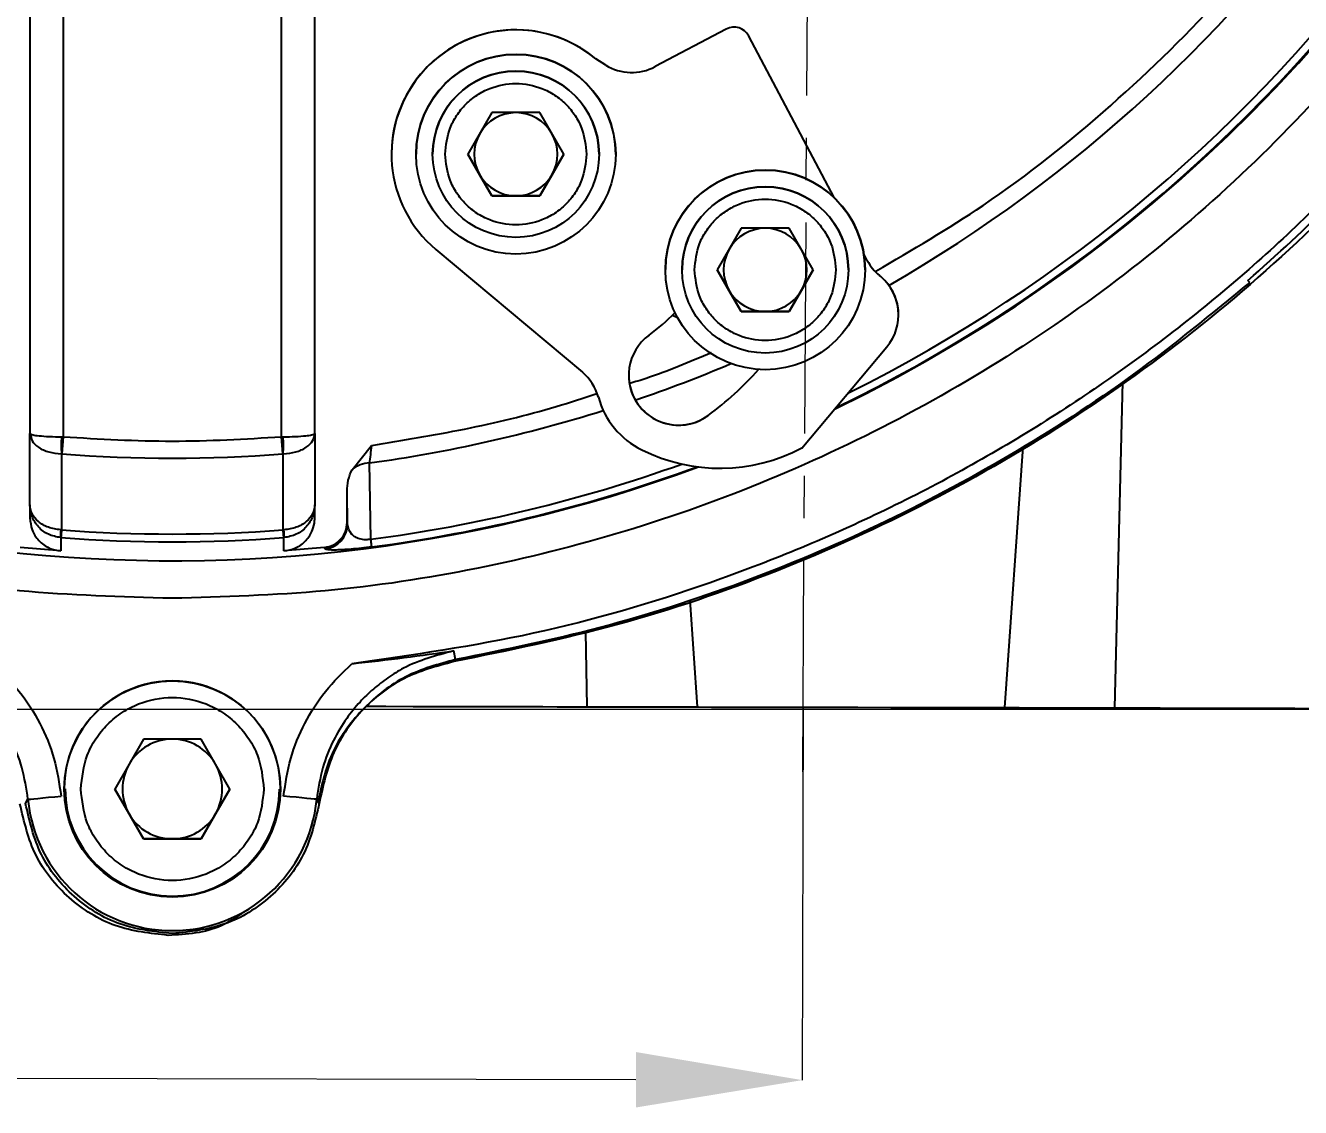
# Model space of a CAD drawing. Header units: millimetres. Extents: x 2126 to 3741, y 477 to 1658.
# Drawn here: x 2483.1 to 2559.7, y 1233 to 1298.1 of the extents above; entities that cross this region are included whole.
import ezdxf

# ---------------------------------------------------------------- set-up
doc = ezdxf.new("R2010")
doc.units = ezdxf.units.MM
doc.linetypes.add('CENTERX2', pattern=[20.32, 12.7, -2.54, 2.54, -2.54])
doc.layers.add('AM_5', color=3, linetype='Continuous', lineweight=25)
doc.styles.add('SLDTEXTSTYLE1', font='txt.shx', dxfattribs={"width": 0.7, "bigfont": 'gbcbig.shx'})
doc.dimstyles.new('SLDDIMSTYLE12$0', dxfattribs={"dimtxt": 12, "dimasz": 10, "dimexe": 0, "dimexo": 0.0625, "dimgap": 0.875, "dimtad": 1, "dimdec": 1, "dimlfac": 1.8, "dimrnd": 1e-09, "dimzin": 12, "dimdsep": 46, "dimtxsty": 'SLDTEXTSTYLE1', "dimcen": 0.09, "dimdle": 8.16, "dimclrd": 3, "dimclre": 3, "dimadec": 0, "dimazin": 3, "dimtfac": 1, "dimtdec": 1, "dimtofl": 0, "dimtmove": 0, "dimatfit": 3, "dimfxl": 0, "dimfrac": 2, "dimtolj": 1, "dimlwd": 5, "dimlwe": 5, "dimarcsym": 0})

# ---------------------------------------------------------------- blocks, each defined once
blk = doc.blocks.new('*D20')
at = {"layer": 'AM_5', "color": 3, "lineweight": 5, "transparency": 16777216}
blk.add_line((2548.033, 1555.7), (2264.196, 1555.7), dxfattribs=at)
at = {"layer": 'AM_5', "color": 3, "linetype": 'Continuous', "lineweight": 5, "transparency": 16777216}
for p, q in [((2264.196, 1545.7), (2264.196, 1266.959)), ((2595.101, 1256.959), (2264.196, 1256.959))]:
    blk.add_line(p, q, dxfattribs=at)
at = {"layer": 'AM_5', "color": 3, "transparency": 16777216}
for points in [[(2262.529, 1545.7), (2265.863, 1545.7), (2264.196, 1555.7)], [(2262.529, 1266.959), (2265.863, 1266.959), (2264.196, 1256.959)]]:
    blk.add_solid(points, dxfattribs=at)
at = {"layer": 'Defpoints', "color": 0, "transparency": 16777216}
for p in [(2548.096, 1555.7), (2264.196, 1256.959), (2595.163, 1256.959)]:
    blk.add_point(p, dxfattribs=at)
at = {"layer": 'AM_5', "color": 0, "transparency": 16777216, "insert": (2257.321, 1403.647), "char_height": 12, "attachment_point": 5, "rotation": 90, "style": 'SLDTEXTSTYLE1'}
blk.add_mtext('\\A1;350', dxfattribs=at)
blk = doc.blocks.new('*D11')
at = {"layer": 'AM_5', "color": 3, "linetype": 'Continuous', "lineweight": 5, "transparency": 16777216}
for p, q in [((2370.664, 1257.376), (2370.616, 1235.02)), ((2519.74, 1234.701), (2380.616, 1234.999))]:
    blk.add_line(p, q, dxfattribs=at)
at = {"layer": 'AM_5', "color": 3, "lineweight": 5, "transparency": 16777216}
blk.add_line((2529.787, 1257.036), (2529.74, 1234.68), dxfattribs=at)
at = {"layer": 'AM_5', "color": 3, "transparency": 16777216}
for points in [[(2380.62, 1236.665), (2380.612, 1233.332), (2370.616, 1235.02)], [(2519.743, 1236.368), (2519.736, 1233.034), (2529.74, 1234.68)]]:
    blk.add_solid(points, dxfattribs=at)
at = {"layer": 'Defpoints', "color": 0, "transparency": 16777216}
for p in [(2370.664, 1257.438), (2529.788, 1257.098), (2370.616, 1235.02)]:
    blk.add_point(p, dxfattribs=at)
at = {"layer": 'AM_5', "color": 0, "transparency": 16777216, "insert": (2449.975, 1241.725), "char_height": 12, "attachment_point": 5, "rotation": 359.87749, "style": 'SLDTEXTSTYLE1'}
blk.add_mtext('\\A1;160', dxfattribs=at)

msp = doc.modelspace()

# ---------------------------------------------------------------- linework, layer by layer
at = {"color": 1, "linetype": 'CENTERX2', "lineweight": 18}
msp.add_line((2529.764, 1253.223), (2531.608, 1555.735), dxfattribs=at)
at = {"color": 7, "linetype": 'Continuous', "lineweight": 25}
for p, q in [((2483.317, 1321.13), (2483.317, 1273.553)), ((2485.317, 1321.13), (2485.317, 1273.353)), ((2498.439, 1273.353), (2498.439, 1321.13)), ((2500.439, 1273.553), (2500.439, 1321.13)), ((2525.173, 1297.863), (2520.893, 1295.605)), ((2525.173, 1297.863), (2520.893, 1295.605)), ((2525.173, 1297.863), (2525.173, 1297.863)), ((2531.652, 1287.731), (2526.524, 1297.446)), ((2526.524, 1297.446), (2526.524, 1297.446)), ((2531.652, 1287.731), (2526.524, 1297.446)), ((2517.928, 1295.698), (2517.327, 1296.066)), ((2517.327, 1296.066), (2517.327, 1296.066)), ((2517.928, 1295.698), (2517.327, 1296.066)), ((2517.928, 1295.698), (2517.928, 1295.698)), ((2520.893, 1295.605), (2520.893, 1295.605)), ((2511.08, 1292.84), (2509.636, 1290.34)), ((2513.966, 1292.84), (2511.08, 1292.84)), ((2515.41, 1290.34), (2513.966, 1292.84)), ((2505.049, 1290.348), (2505.049, 1290.348)), ((2506.523, 1290.347), (2506.523, 1290.347)), ((2507.523, 1290.346), (2507.523, 1290.346)), ((2509.636, 1290.34), (2511.08, 1287.84)), ((2510.358, 1289.09), (2509.636, 1290.34)), ((2513.966, 1287.84), (2515.41, 1290.34)), ((2515.41, 1290.34), (2514.688, 1289.09)), ((2517.523, 1290.335), (2517.523, 1290.335)), ((2518.523, 1290.334), (2518.523, 1290.334)), ((2511.08, 1287.84), (2510.358, 1289.09)), ((2514.688, 1289.09), (2513.966, 1287.84)), ((2511.08, 1287.84), (2513.966, 1287.84)), ((2511.08, 1287.84), (2511.08, 1287.84)), ((2512.523, 1287.84), (2511.08, 1287.84)), ((2513.966, 1287.84), (2512.523, 1287.84)), ((2513.966, 1287.84), (2513.966, 1287.84)), ((2526.068, 1285.888), (2524.625, 1283.388)), ((2528.955, 1285.888), (2526.068, 1285.888)), ((2530.398, 1283.388), (2528.955, 1285.888)), ((2507.719, 1284.615), (2516.521, 1277.229)), ((2533.648, 1283.948), (2533.433, 1284.357)), ((2533.648, 1283.948), (2533.433, 1284.357)), ((2533.648, 1283.948), (2533.648, 1283.948)), ((2521.511, 1283.395), (2521.511, 1283.395)), ((2522.511, 1283.394), (2522.511, 1283.394)), ((2524.625, 1283.388), (2526.068, 1280.888)), ((2525.346, 1282.138), (2524.625, 1283.388)), ((2528.955, 1280.888), (2530.398, 1283.388)), ((2530.398, 1283.388), (2529.676, 1282.138)), ((2532.511, 1283.383), (2532.511, 1283.383)), ((2533.511, 1283.382), (2533.511, 1283.382)), ((2534.451, 1282.985), (2534.373, 1283.051)), ((2534.373, 1283.051), (2534.373, 1283.051)), ((2534.451, 1282.985), (2534.373, 1283.051)), ((2534.451, 1282.985), (2534.451, 1282.985)), ((2526.068, 1280.888), (2525.346, 1282.138)), ((2529.676, 1282.138), (2528.955, 1280.888)), ((2556.632, 1282.635), (2556.521, 1282.746)), ((2521.939, 1280.667), (2522.237, 1280.529)), ((2526.068, 1280.888), (2528.955, 1280.888)), ((2526.068, 1280.888), (2526.068, 1280.888)), ((2527.511, 1280.888), (2526.068, 1280.888)), ((2528.955, 1280.888), (2527.511, 1280.888)), ((2528.955, 1280.888), (2528.955, 1280.888)), ((2535.523, 1280.684), (2535.523, 1280.684)), ((2529.721, 1272.68), (2534.821, 1278.758)), ((2548.984, 1276.659), (2548.512, 1257.058)), ((2524.085, 1274.637), (2524.085, 1274.637)), ((2483.317, 1273.553), (2483.372, 1273.507)), ((2483.317, 1273.553), (2483.384, 1273.331)), ((2483.317, 1269.273), (2483.317, 1273.553)), ((2485.209, 1273.354), (2485.317, 1273.353)), ((2485.317, 1273.353), (2485.237, 1272.323)), ((2498.439, 1273.353), (2498.546, 1273.354)), ((2498.519, 1272.323), (2498.439, 1273.353)), ((2500.439, 1273.553), (2500.439, 1269.273)), ((2502.678, 1271.374), (2503.852, 1272.84)), ((2485.237, 1272.323), (2485.209, 1272.325)), ((2485.209, 1272.325), (2485.215, 1267.755)), ((2498.546, 1272.325), (2498.519, 1272.323)), ((2498.541, 1267.755), (2498.546, 1272.325)), ((2541.914, 1257.072), (2543.015, 1272.751)), ((2503.806, 1267.193), (2503.725, 1271.78)), ((2502.41, 1268.103), (2502.378, 1270.067)), ((2502.378, 1268.197), (2502.378, 1270.067)), ((2483.317, 1269.273), (2483.317, 1268.488)), ((2500.439, 1268.488), (2500.439, 1269.273)), ((2485.215, 1267.755), (2485.169, 1267.758)), ((2498.587, 1267.758), (2498.541, 1267.755)), ((2485.17, 1266.49), (2482.726, 1266.704)), ((2485.169, 1267.292), (2485.18, 1267.291)), ((2485.169, 1267.292), (2485.17, 1266.49)), ((2498.575, 1267.291), (2498.587, 1267.292)), ((2498.586, 1266.49), (2498.587, 1267.292)), ((2501.029, 1266.704), (2498.586, 1266.49)), ((2501.061, 1266.612), (2501.029, 1266.704)), ((2522.99, 1263.534), (2523.414, 1257.112)), ((2516.815, 1257.126), (2516.726, 1261.636)), ((2508.906, 1259.965), (2508.787, 1260.481)), ((2490.145, 1255.179), (2488.413, 1252.179)), ((2493.61, 1255.179), (2490.145, 1255.179)), ((2495.342, 1252.179), (2493.61, 1255.179)), ((2485.378, 1252.186), (2485.378, 1252.186)), ((2488.413, 1252.179), (2490.145, 1249.179)), ((2489.279, 1250.679), (2488.413, 1252.179)), ((2493.61, 1249.179), (2495.342, 1252.179)), ((2495.342, 1252.179), (2494.476, 1250.679)), ((2498.377, 1252.172), (2498.377, 1252.172)), ((2483.052, 1251.314), (2483.201, 1251.564)), ((2500.704, 1251.314), (2500.554, 1251.564)), ((2490.145, 1249.179), (2489.279, 1250.679)), ((2494.476, 1250.679), (2493.61, 1249.179)), ((2490.145, 1249.179), (2493.61, 1249.179)), ((2490.145, 1249.179), (2490.145, 1249.179)), ((2491.877, 1249.179), (2490.145, 1249.179)), ((2493.61, 1249.179), (2491.877, 1249.179)), ((2493.61, 1249.179), (2493.61, 1249.179))]:
    msp.add_line(p, q, dxfattribs=at)
at = {"color": 7, "linetype": 'Continuous', "lineweight": 25, "flags": 128}
for points in [[(2485.215, 1267.755), (2485.208, 1267.657), (2485.201, 1267.569), (2485.195, 1267.492), (2485.19, 1267.426), (2485.187, 1267.373), (2485.184, 1267.333), (2485.181, 1267.305), (2485.18, 1267.291)], [(2498.575, 1267.291), (2498.574, 1267.305), (2498.572, 1267.333), (2498.569, 1267.373), (2498.565, 1267.426), (2498.561, 1267.492), (2498.555, 1267.569), (2498.548, 1267.657), (2498.541, 1267.755)], [(2502.41, 1268.103), (2502.392, 1268.155), (2502.378, 1268.197)], [(2503.867, 1266.731), (2503.866, 1266.746), (2503.862, 1266.773), (2503.857, 1266.813), (2503.85, 1266.866), (2503.841, 1266.931), (2503.831, 1267.008), (2503.819, 1267.095), (2503.806, 1267.193)], [(2503.518, 1257.154), (2504.707, 1257.152), (2506.348, 1257.148), (2508.03, 1257.145), (2509.681, 1257.141), (2511.227, 1257.138), (2512.599, 1257.135)], [(2512.599, 1257.135), (2513.341, 1257.133), (2514.145, 1257.132), (2515.001, 1257.13), (2515.897, 1257.128), (2516.821, 1257.126), (2517.76, 1257.124), (2518.701, 1257.122), (2519.63, 1257.12)], [(2519.63, 1257.12), (2520.4, 1257.118), (2521.172, 1257.117), (2521.946, 1257.115), (2522.722, 1257.113), (2523.499, 1257.112), (2524.279, 1257.11), (2525.059, 1257.108), (2525.841, 1257.107)], [(2525.841, 1257.107), (2527.378, 1257.103), (2529.15, 1257.1), (2531.079, 1257.096), (2533.077, 1257.091), (2535.057, 1257.087), (2536.931, 1257.083), (2538.616, 1257.079), (2540.035, 1257.076), (2541.128, 1257.074), (2541.844, 1257.073)], [(2541.844, 1257.073), (2542.238, 1257.072), (2542.777, 1257.071), (2543.45, 1257.069), (2544.248, 1257.067), (2545.159, 1257.066), (2546.168, 1257.063), (2547.26, 1257.061), (2548.418, 1257.059)], [(2548.418, 1257.059), (2551.254, 1257.052), (2554.024, 1257.047), (2556.721, 1257.041), (2559.333, 1257.035), (2561.853, 1257.03), (2564.27, 1257.025), (2566.578, 1257.02), (2568.767, 1257.015)], [(2483.201, 1251.564), (2483.245, 1251.568), (2483.363, 1251.579), (2483.549, 1251.596), (2483.797, 1251.62), (2484.097, 1251.648), (2484.438, 1251.681), (2484.808, 1251.716), (2485.192, 1251.752)], [(2500.554, 1251.564), (2500.51, 1251.568), (2500.393, 1251.579), (2500.207, 1251.596), (2499.959, 1251.62), (2499.659, 1251.648), (2499.318, 1251.681), (2498.948, 1251.716), (2498.564, 1251.752)]]:
    msp.add_lwpolyline(points, dxfattribs=at)
at = {"color": 7, "linetype": 'Continuous', "lineweight": 25}
for centre, radius in [((2512.523, 1290.34), 6), ((2512.523, 1290.34), 5), ((2527.511, 1283.388), 6), ((2527.511, 1283.388), 5), ((2491.877, 1252.179), 6.5)]:
    msp.add_circle(centre, radius, dxfattribs=at)
for centre, radius, start, end in [((2491.878, 1357.383), 91.48, 295.79271, 180), ((2491.878, 1357.383), 91.48, 180, 290.22656), ((2491.878, 1357.383), 91.441, 295.84596, 351.20762), ((2491.878, 1357.383), 90.976, 296.50811, 351.20762), ((2491.878, 1357.383), 86.42, 299.88973, 350.7957), ((2512.523, 1290.34), 7.474, 50, 230), ((2512.523, 1290.34), 7.474, 50, 179.93876), ((2525.64, 1296.979), 1, 27.82515, 117.82515), ((2525.64, 1296.979), 1, 27.82515, 117.82515), ((2512.523, 1290.34), 6, 359.93876, 179.87751), ((2512.523, 1290.34), 5, 359.99969, 179.93876), ((2519.493, 1298.258), 3, 238.5537, 297.82515), ((2519.493, 1298.258), 3, 238.5537, 297.82515), ((2512.523, 1290.34), 2.5, 89.99969, 149.99969), ((2512.523, 1290.34), 2.5, 29.99969, 89.99969), ((2512.523, 1290.34), 2.5, 149.99969, 209.99969), ((2512.523, 1290.34), 2.5, 329.99969, 29.99969), ((2512.523, 1290.34), 2.5, 209.99969, 269.99969), ((2512.523, 1290.34), 2.5, 269.99969, 329.99969), ((2527.511, 1283.388), 6, 359.93876, 179.87751), ((2527.511, 1283.388), 5, 359.99969, 179.93876), ((2527.511, 1283.388), 2.5, 89.99969, 149.99969), ((2527.511, 1283.388), 2.5, 29.99969, 89.99969), ((2527.511, 1283.388), 2.5, 149.99969, 209.99969), ((2527.511, 1283.388), 2.5, 329.99969, 29.99969), ((2536.301, 1285.349), 3, 207.82515, 230), ((2536.301, 1285.349), 3, 207.82515, 230), ((2532.523, 1280.687), 3, 320, 50), ((2532.523, 1280.687), 3, 359.93876, 50), ((2527.511, 1283.388), 2.5, 209.99969, 269.99969), ((2527.511, 1283.388), 2.5, 269.99969, 329.99969), ((2512.523, 1290.34), 13.5, 306.36279, 315.13033), ((2522.306, 1277.053), 3, 126.36279, 306.36279), ((2491.878, 1357.383), 86.42, 288.78105, 292.86186), ((2514.592, 1274.931), 3, 15.38287, 50), ((2522.306, 1277.053), 3, 179.93876, 306.36279), ((2512.523, 1290.34), 19.5, 306.36279, 318.43109), ((2512.523, 1290.34), 19.5, 306.36279, 318.43104), ((2522.306, 1277.053), 5, 195.38287, 243.70737), ((2491.878, 1357.383), 86.42, 277.87924, 287.43853), ((2506.545, 1272.839), 21.341, 178.61808, 181.38192), ((2477.211, 1272.839), 21.341, 358.61808, 1.3819), ((2491.878, 1357.383), 85.319, 265.53552, 274.46448), ((2524.799, 1282.049), 10.583, 243.58851, 297.71587), ((2503.808, 1270.01), 1.772, 92.70609, 129.6354), ((2491.878, 1357.383), 90.976, 277.53416, 289.67251), ((2491.878, 1357.383), 91.441, 277.53416, 290.18053), ((2487.878, 1267.525), 2.719, 175.08834, 184.91166), ((2491.878, 1357.383), 89.875, 265.74841, 274.25159), ((2495.878, 1267.525), 2.719, 355.08834, 4.91166), ((2500.91, 1268.105), 1.5, 275.78841, 359.91128), ((2491.878, 1357.383), 90.341, 265.74841, 274.25159), ((2491.877, 1252.179), 6.5, 359.93876, 180), ((2491.877, 1252.179), 3, 90, 150), ((2491.877, 1252.179), 3, 30, 90), ((2491.877, 1252.179), 3, 150, 210), ((2491.877, 1252.179), 3, 330, 30), ((2491.877, 1252.179), 6.44, 179.93876, 359.93876), ((2491.878, 1252.384), 8.715, 185.40246, 354.59754), ((2491.877, 1252.179), 3, 210, 270), ((2491.877, 1252.179), 3, 270, 330)]:
    msp.add_arc(centre, radius, start, end, dxfattribs=at)
for points in [[(2491.878, 1263.644), (2488.81, 1263.731), (2482.675, 1263.905), (2473.561, 1265.308), (2464.623, 1267.533), (2455.947, 1270.641), (2447.618, 1274.579), (2439.715, 1279.317), (2432.314, 1284.805), (2425.487, 1290.993), (2419.299, 1297.82), (2413.81, 1305.221), (2409.073, 1313.124), (2405.135, 1321.454), (2402.027, 1330.129), (2399.802, 1339.067), (2398.399, 1348.181), (2398.224, 1354.317), (2398.137, 1357.384)], [(2585.618, 1357.384), (2585.531, 1354.317), (2585.357, 1348.181), (2583.954, 1339.067), (2581.729, 1330.129), (2578.621, 1321.454), (2574.683, 1313.124), (2569.946, 1305.221), (2564.457, 1297.82), (2558.269, 1290.993), (2551.442, 1284.805), (2544.041, 1279.317), (2536.138, 1274.579), (2527.809, 1270.641), (2519.133, 1267.533), (2510.195, 1265.308), (2501.081, 1263.905), (2494.946, 1263.731), (2491.878, 1263.644)], [(2589.552, 1346.595), (2589.028, 1342.943), (2587.979, 1335.64), (2584.86, 1324.997), (2580.652, 1314.754), (2575.297, 1305.053), (2568.892, 1296.014), (2561.511, 1287.752), (2553.248, 1280.37), (2544.209, 1273.966), (2534.508, 1268.61), (2524.265, 1264.402), (2513.622, 1261.283), (2506.319, 1260.235), (2502.667, 1259.711)], [(2589.349, 1340.052), (2588.663, 1336.758), (2587.29, 1330.169), (2583.969, 1320.617), (2579.765, 1311.434), (2574.63, 1302.731), (2568.64, 1294.594), (2561.853, 1287.11), (2554.339, 1280.354), (2546.177, 1274.4), (2537.452, 1269.301), (2528.251, 1265.137), (2518.685, 1261.857), (2512.09, 1260.512), (2508.793, 1259.84)], [(2556.521, 1282.746), (2558.276, 1284.323), (2561.787, 1287.475), (2564.939, 1290.986), (2566.516, 1292.742)], [(2556.632, 1282.635), (2554.335, 1280.748), (2549.742, 1276.973), (2542.242, 1272.128), (2534.371, 1267.928), (2526.142, 1264.481), (2517.647, 1261.728), (2511.82, 1260.552), (2508.906, 1259.965)], [(2485.317, 1273.353), (2487.504, 1273.224), (2491.878, 1272.968), (2496.252, 1273.224), (2498.439, 1273.353)], [(2491.634, 1243.384), (2490.549, 1243.501), (2488.377, 1243.734), (2485.565, 1245.518), (2483.458, 1248.096), (2482.967, 1250.223), (2482.721, 1251.287)], [(2491.878, 1243.494), (2490.803, 1243.607), (2488.652, 1243.834), (2485.866, 1245.598), (2483.779, 1248.152), (2483.294, 1250.26), (2483.052, 1251.314)], [(2500.704, 1251.314), (2500.461, 1250.26), (2499.977, 1248.152), (2497.89, 1245.598), (2495.104, 1243.834), (2492.953, 1243.607), (2491.878, 1243.494)]]:
    msp.add_open_spline(points, degree=3, dxfattribs=at)
for points, knots in [([(2534.162, 1283.312), (2536.341, 1284.586), (2541.325, 1287.5), (2548.39, 1293.154), (2555.354, 1299.986), (2561.473, 1307.596), (2566.697, 1315.844), (2570.924, 1324.639), (2574.202, 1333.847), (2575.476, 1340.222), (2576.114, 1343.409)], [0, 0, 0, 0, 0.099849, 0.228442, 0.357035, 0.485628, 0.614221, 0.742814, 0.871407, 1, 1, 1, 1]), ([(2508.273, 1290.34), (2508.33, 1290.875), (2508.417, 1291.697), (2508.947, 1292.687), (2509.496, 1293.367), (2510.177, 1293.919), (2511.166, 1294.432), (2512.523, 1294.693), (2513.88, 1294.432), (2514.87, 1293.919), (2515.55, 1293.367), (2516.099, 1292.687), (2516.629, 1291.697), (2516.716, 1290.875), (2516.773, 1290.34)], [0, 0, 0, 0, 0.119728, 0.18418, 0.25, 0.31582, 0.380272, 0.5, 0.619728, 0.68418, 0.75, 0.81582, 0.880272, 1, 1, 1, 1]), ([(2516.773, 1290.34), (2516.716, 1289.806), (2516.629, 1288.983), (2516.099, 1287.994), (2515.55, 1287.314), (2514.87, 1286.762), (2513.88, 1286.248), (2512.523, 1285.988), (2511.166, 1286.248), (2510.177, 1286.762), (2509.496, 1287.314), (2508.947, 1287.994), (2508.417, 1288.983), (2508.33, 1289.806), (2508.273, 1290.34)], [0, 0, 0, 0, 0.119728, 0.18418, 0.25, 0.31582, 0.380272, 0.5, 0.619728, 0.68418, 0.75, 0.81582, 0.880272, 1, 1, 1, 1]), ([(2523.261, 1283.388), (2523.318, 1283.923), (2523.405, 1284.745), (2523.935, 1285.735), (2524.484, 1286.415), (2525.165, 1286.967), (2526.154, 1287.48), (2527.511, 1287.741), (2528.868, 1287.48), (2529.858, 1286.967), (2530.539, 1286.415), (2531.087, 1285.735), (2531.617, 1284.745), (2531.705, 1283.923), (2531.761, 1283.388)], [0, 0, 0, 0, 0.119728, 0.18418, 0.25, 0.31582, 0.380272, 0.5, 0.619728, 0.68418, 0.75, 0.81582, 0.880272, 1, 1, 1, 1]), ([(2531.761, 1283.388), (2531.705, 1282.854), (2531.617, 1282.031), (2531.087, 1281.042), (2530.539, 1280.362), (2529.858, 1279.81), (2528.868, 1279.296), (2527.511, 1279.036), (2526.154, 1279.296), (2525.165, 1279.81), (2524.484, 1280.362), (2523.935, 1281.042), (2523.405, 1282.031), (2523.318, 1282.854), (2523.261, 1283.388)], [0, 0, 0, 0, 0.119728, 0.18418, 0.25, 0.31582, 0.380272, 0.5, 0.619728, 0.68418, 0.75, 0.81582, 0.880272, 1, 1, 1, 1]), ([(2519.367, 1276.572), (2519.699, 1276.675), (2521.372, 1277.193), (2522.987, 1277.875), (2524.281, 1278.422)], [0, 0, 0, 0, 0.198366, 1, 1, 1, 1]), ([(2503.852, 1272.84), (2505.719, 1273.145), (2509.452, 1273.755), (2513.973, 1274.831), (2516.585, 1275.683), (2517.399, 1275.948)], [0, 0, 0, 0, 0.4077377, 0.8154754, 1, 1, 1, 1]), ([(2483.372, 1273.507), (2483.412, 1273.494), (2483.513, 1273.461), (2483.868, 1273.409), (2484.462, 1273.366), (2484.965, 1273.358), (2485.209, 1273.354)], [0, 0, 0, 0, 0.160391, 0.409006, 0.713334, 1, 1, 1, 1]), ([(2483.384, 1273.331), (2483.4, 1273.256), (2483.449, 1273.029), (2483.82, 1272.703), (2484.434, 1272.405), (2484.949, 1272.351), (2485.209, 1272.325)], [0, 0, 0, 0, 0.138516, 0.419018, 0.706474, 1, 1, 1, 1]), ([(2498.546, 1273.354), (2498.79, 1273.358), (2499.293, 1273.366), (2499.891, 1273.409), (2500.235, 1273.461), (2500.408, 1273.508), (2500.428, 1273.537), (2500.439, 1273.553)], [0, 0, 0, 0, 0.2420737, 0.4990881, 0.7090215, 0.8444749, 1, 1, 1, 1]), ([(2498.546, 1272.325), (2498.806, 1272.352), (2499.32, 1272.405), (2499.942, 1272.701), (2500.359, 1273.097), (2500.413, 1273.402), (2500.439, 1273.553)], [0, 0, 0, 0, 0.257797, 0.5102609, 0.7566206, 1, 1, 1, 1]), ([(2503.852, 1272.84), (2503.826, 1272.643), (2503.775, 1272.252), (2503.741, 1271.937), (2503.725, 1271.78)], [0, 0, 0, 0, 0.502434, 1, 1, 1, 1]), ([(2502.378, 1270.067), (2502.389, 1270.294), (2502.412, 1270.748), (2502.59, 1271.166), (2502.678, 1271.374)], [0, 0, 0, 0, 0.501105, 1, 1, 1, 1]), ([(2485.169, 1267.758), (2484.913, 1267.794), (2484.408, 1267.867), (2483.801, 1268.233), (2483.394, 1268.718), (2483.343, 1269.089), (2483.317, 1269.273)], [0, 0, 0, 0, 0.257822, 0.510246, 0.756601, 1, 1, 1, 1]), ([(2485.169, 1267.292), (2484.913, 1267.34), (2484.408, 1267.435), (2483.801, 1267.914), (2483.394, 1268.548), (2483.343, 1269.032), (2483.317, 1269.273)], [0, 0, 0, 0, 0.257822, 0.510246, 0.756601, 1, 1, 1, 1]), ([(2500.439, 1269.273), (2500.413, 1269.089), (2500.362, 1268.718), (2499.955, 1268.233), (2499.348, 1267.867), (2498.843, 1267.794), (2498.587, 1267.758)], [0, 0, 0, 0, 0.243399, 0.489754, 0.742178, 1, 1, 1, 1]), ([(2500.439, 1269.273), (2500.413, 1269.032), (2500.362, 1268.548), (2499.955, 1267.914), (2499.348, 1267.435), (2498.843, 1267.34), (2498.587, 1267.292)], [0, 0, 0, 0, 0.243399, 0.489754, 0.742178, 1, 1, 1, 1]), ([(2483.317, 1268.488), (2483.344, 1268.237), (2483.399, 1267.737), (2483.827, 1267.086), (2484.439, 1266.622), (2484.934, 1266.533), (2485.17, 1266.49)], [0, 0, 0, 0, 0.250413, 0.500189, 0.760934, 1, 1, 1, 1]), ([(2498.586, 1266.49), (2498.822, 1266.533), (2499.316, 1266.622), (2499.934, 1267.087), (2500.311, 1267.687), (2500.43, 1268.179), (2500.437, 1268.428), (2500.439, 1268.488)], [0, 0, 0, 0, 0.239019, 0.499755, 0.749419, 0.939689, 1, 1, 1, 1]), ([(2501.029, 1266.704), (2501.211, 1266.742), (2501.573, 1266.819), (2502.014, 1267.17), (2502.319, 1267.645), (2502.358, 1268.013), (2502.378, 1268.197)], [0, 0, 0, 0, 0.250514, 0.50007, 0.74999, 1, 1, 1, 1]), ([(2503.806, 1267.193), (2503.736, 1267.182), (2503.593, 1267.16), (2503.39, 1267.164), (2503.209, 1267.191), (2503.043, 1267.239), (2502.949, 1267.283), (2502.902, 1267.309), (2502.896, 1267.313), (2502.872, 1267.326), (2502.783, 1267.381), (2502.505, 1267.62), (2502.452, 1267.889), (2502.41, 1268.103)], [0, 0, 0, 0, 0.058872, 0.118076, 0.181704, 0.251258, 0.33051, 0.330822, 0.333623, 0.341737, 0.373322, 0.501634, 1, 1, 1, 1]), ([(2503.867, 1266.731), (2503.654, 1266.705), (2503.213, 1266.65), (2502.623, 1266.596), (2502.111, 1266.56), (2501.598, 1266.541), (2501.163, 1266.551), (2501.096, 1266.591), (2501.061, 1266.612)], [0, 0, 0, 0, 0.1205845, 0.248868, 0.3727771, 0.5012581, 0.7408272, 1, 1, 1, 1]), ([(2483.201, 1251.564), (2483.105, 1252.205), (2482.92, 1253.428), (2482.318, 1254.907), (2481.703, 1255.996), (2481.161, 1256.762), (2480.066, 1258.05), (2478.108, 1259.63), (2476.001, 1260.201), (2474.969, 1260.481)], [0, 0, 0, 0, 0.149059, 0.284486, 0.365253, 0.437407, 0.500452, 0.755467, 1, 1, 1, 1]), ([(2508.787, 1260.481), (2507.753, 1260.206), (2506.36, 1259.836), (2504.825, 1258.881), (2503.945, 1258.202), (2503.106, 1257.387), (2502.28, 1256.369), (2501.498, 1255.057), (2500.836, 1253.428), (2500.651, 1252.205), (2500.554, 1251.564)], [0, 0, 0, 0, 0.24429, 0.329036, 0.41449, 0.500125, 0.597992, 0.71577, 0.851072, 1, 1, 1, 1]), ([(2508.793, 1259.84), (2507.764, 1259.562), (2505.705, 1259.007), (2503.165, 1257), (2501.306, 1254.425), (2500.854, 1252.407), (2500.635, 1251.429)], [0, 0, 0, 0, 0.253769, 0.507538, 0.761308, 1, 1, 1, 1]), ([(2508.906, 1259.965), (2507.874, 1259.683), (2505.812, 1259.122), (2503.268, 1257.103), (2501.386, 1254.454), (2500.931, 1252.361), (2500.704, 1251.314)], [0, 0, 0, 0, 0.250047, 0.499449, 0.749396, 1, 1, 1, 1]), ([(2502.667, 1259.711), (2503.735, 1259.831), (2505.882, 1260.072), (2507.815, 1260.344), (2508.787, 1260.481)], [0, 0, 0, 0, 0.497557, 1, 1, 1, 1]), ([(2481.088, 1259.711), (2481.641, 1259.177), (2482.743, 1258.112), (2483.962, 1256.155), (2484.849, 1254.027), (2485.077, 1252.512), (2485.192, 1251.752)], [0, 0, 0, 0, 0.250755, 0.499989, 0.749233, 1, 1, 1, 1]), ([(2498.564, 1251.752), (2498.678, 1252.512), (2498.907, 1254.027), (2499.794, 1256.155), (2501.013, 1258.112), (2502.115, 1259.177), (2502.667, 1259.711)], [0, 0, 0, 0, 0.250767, 0.500011, 0.749245, 1, 1, 1, 1]), ([(2486.377, 1252.179), (2486.451, 1252.871), (2486.564, 1253.935), (2487.25, 1255.216), (2487.96, 1256.096), (2488.841, 1256.81), (2490.121, 1257.474), (2491.877, 1257.812), (2493.634, 1257.474), (2494.914, 1256.81), (2495.795, 1256.096), (2496.505, 1255.216), (2497.191, 1253.935), (2497.304, 1252.871), (2497.377, 1252.179)], [0, 0, 0, 0, 0.119728, 0.18418, 0.25, 0.31582, 0.380272, 0.5, 0.619728, 0.68418, 0.75, 0.81582, 0.880272, 1, 1, 1, 1]), ([(2497.377, 1252.179), (2497.304, 1251.487), (2497.191, 1250.423), (2496.505, 1249.142), (2495.795, 1248.262), (2494.914, 1247.548), (2493.634, 1246.883), (2491.877, 1246.546), (2490.121, 1246.883), (2488.841, 1247.548), (2487.96, 1248.262), (2487.25, 1249.142), (2486.564, 1250.423), (2486.451, 1251.487), (2486.377, 1252.179)], [0, 0, 0, 0, 0.119728, 0.18418, 0.25, 0.31582, 0.380272, 0.5, 0.619728, 0.68418, 0.75, 0.81582, 0.880272, 1, 1, 1, 1]), ([(2496.05, 1244.698), (2495.649, 1244.427), (2494.344, 1243.546), (2492.743, 1243.45), (2491.634, 1243.384)], [0, 0, 0, 0, 0.307191, 1, 1, 1, 1])]:
    msp.add_open_spline(points, degree=3, knots=knots, dxfattribs=at)

# ---------------------------------------------------------------- dimensions: what is measured, and where the dimension line sits
at = {"layer": 'AM_5'}
for base, p1, p2, angle, text, picture, middle in [((2264.196, 1256.959), (2548.096, 1555.7), (2595.163, 1256.959), 90, '350', '*D20', (2264.196, 1403.647)), ((2370.616, 1235.02), (2529.788, 1257.098), (2370.664, 1257.438), 179.87749, '160', '*D11', (2449.961, 1234.85))]:
    dim = msp.add_linear_dim(base=base, p1=p1, p2=p2, angle=angle, text=text, dimstyle='SLDDIMSTYLE12$0', override={"dimlfac": 1}, dxfattribs=at)
    dim.commit()
    dim.dimension.update_dxf_attribs({"geometry": picture, "text_midpoint": middle, "dimtype": 160})

doc.saveas('drawing.dxf')
